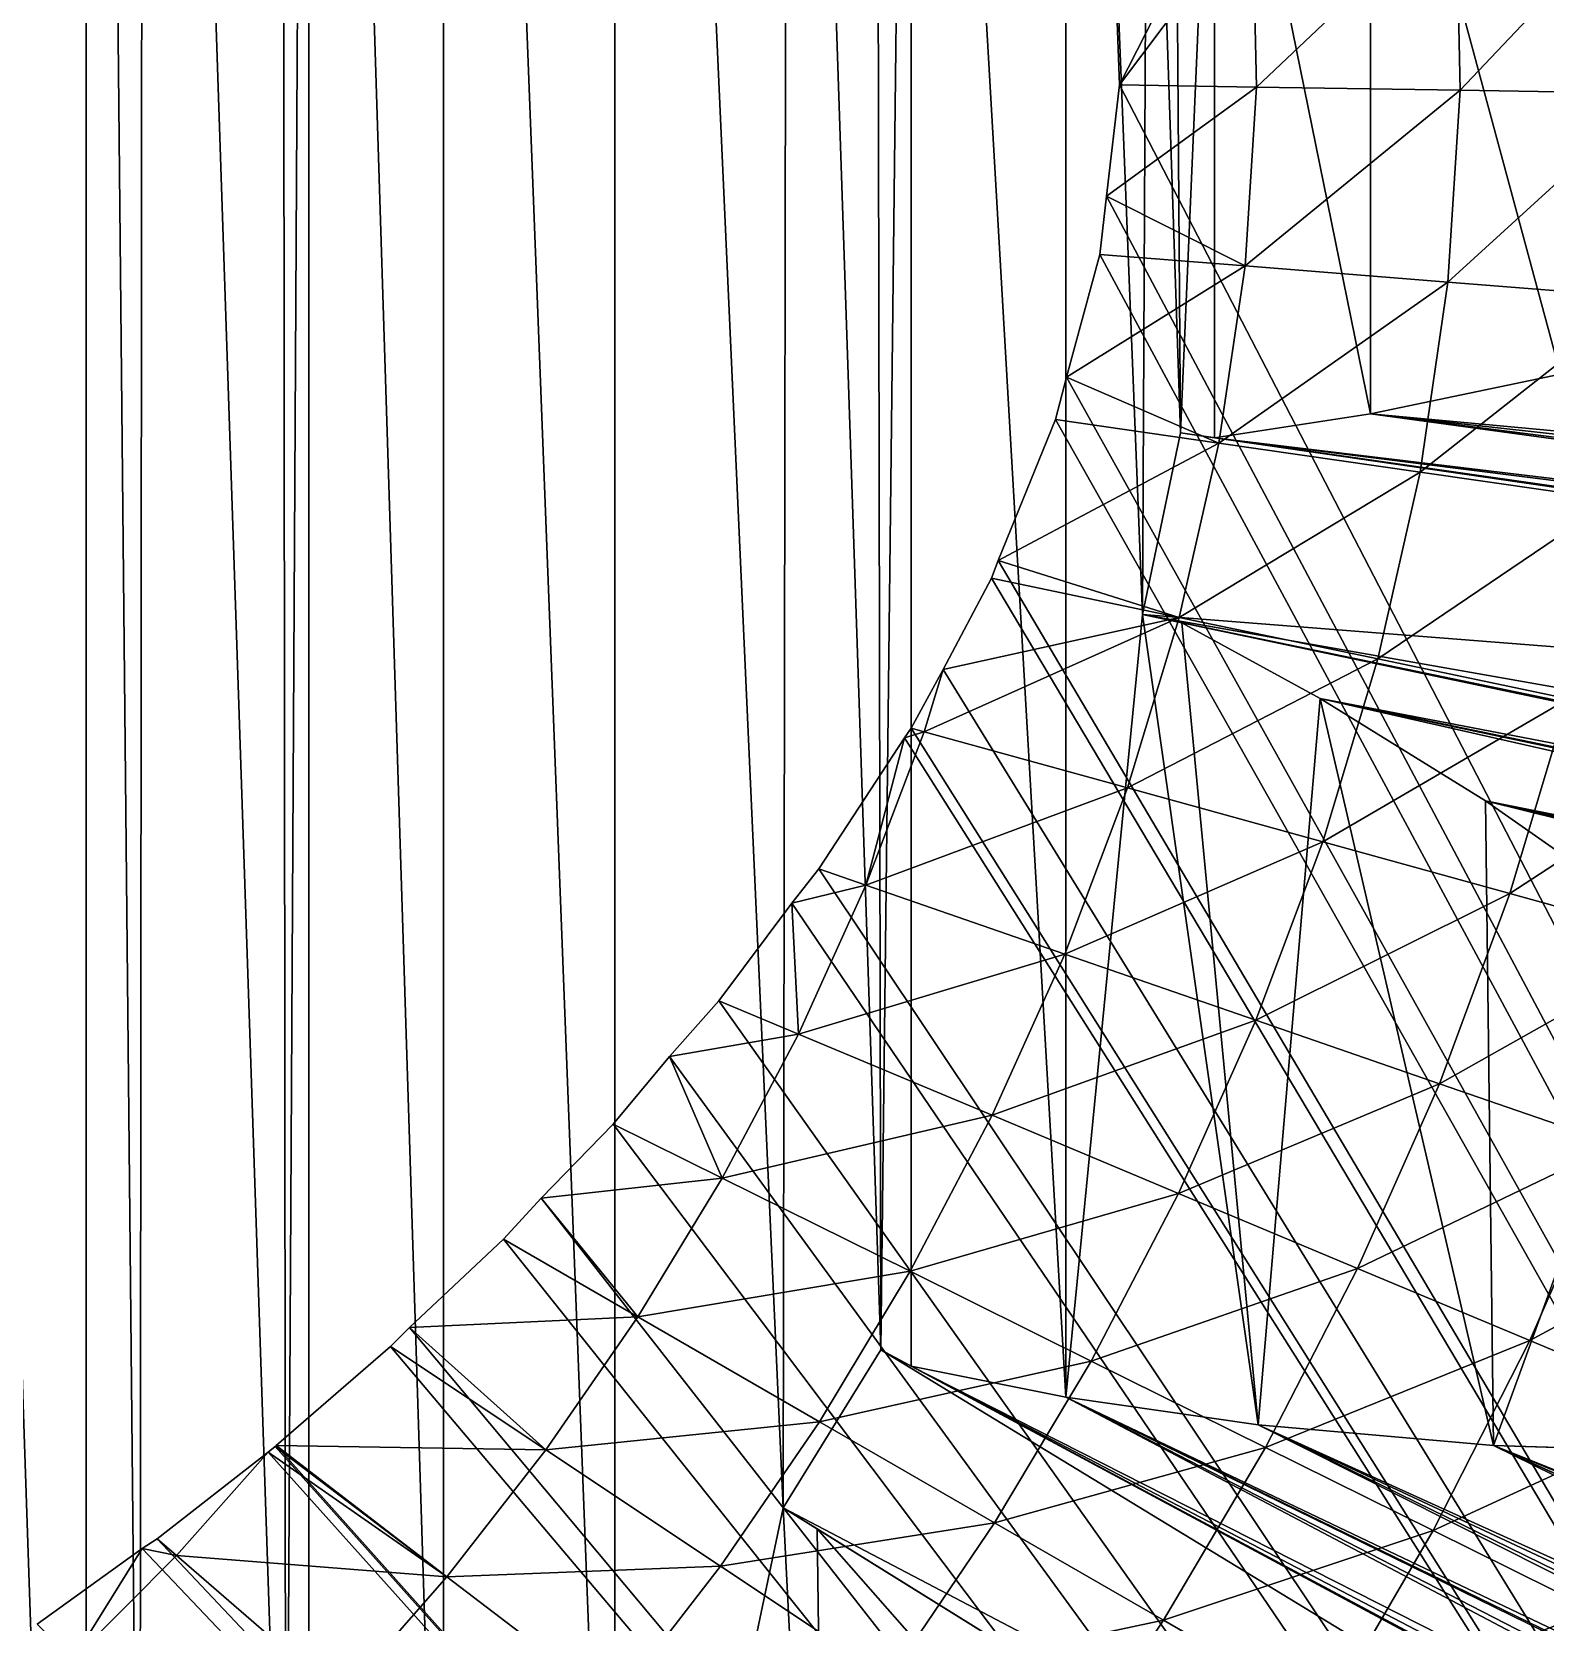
# Model space of a CAD drawing. Header units: inches. Extents: x 62 to 1153, y 3 to 780.
# Drawn here: x 1133.06 to 1139.9, y 740.17 to 747.37 of the extents above; entities that cross this region are included whole.
import ezdxf

# ---------------------------------------------------------------- set-up
doc = ezdxf.new("R2010")
doc.units = ezdxf.units.IN
doc.header["$MEASUREMENT"] = 0
doc.layers.add('ConstLine', color=6, linetype='Continuous')
doc.layers.add('ObjLayer', color=2, linetype='Continuous')

msp = doc.modelspace()

# ---------------------------------------------------------------- linework, layer by layer
at = {"layer": 'ConstLine'}
for points in [[(1130.8166, 722.3235), (1130.8166, 772.3235), (1150.8166, 722.3235)], [(1150.8166, 722.3235), (1130.8166, 772.3235), (1150.8166, 772.3235)], [(1150.8166, 772.3235, 4), (1137.9675, 747.4138, 4), (1137.9783, 747.1286, 4)], [(1150.8166, 772.3235, 4), (1137.9783, 747.1286, 4), (1150.8166, 722.3235, 4)], [(1132.3458, 761.0937, 36.5), (1133.3028, 732.6928, 36.5), (1133.3028, 761.9506, 36.5)], [(1133.3028, 761.9506, 36.5), (1133.3028, 732.6928, 36.5), (1133.5459, 737.4497, 36.5)], [(1133.5619, 757.214, 36.5), (1133.3028, 761.9506, 36.5), (1133.5459, 737.4497, 36.5)], [(1132.3458, 761.0937, 36.5), (1132.3458, 733.5497, 36.5), (1133.3028, 732.6928, 36.5)], [(1134.9192, 757.1611, 36.5), (1135.6943, 737.0672, 36.5), (1135.6943, 757.5762, 36.5)], [(1135.6943, 757.5762, 36.5), (1135.6943, 737.0672, 36.5), (1136.4558, 740.6909, 36.5)], [(1136.4777, 753.9661, 36.5), (1135.6943, 757.5762, 36.5), (1136.4558, 740.6909, 36.5)], [(1134.2057, 737.9696, 36.5), (1133.5619, 757.214, 36.5), (1133.5459, 737.4497, 36.5)], [(1133.5619, 757.214, 36.5), (1134.2057, 737.9696, 36.5), (1134.1885, 756.6545, 36.5)], [(1134.31, 756.7901, 36.5), (1134.9192, 737.4823, 36.5), (1134.9192, 757.1611, 36.5)], [(1134.9192, 757.1611, 36.5), (1134.9192, 737.4823, 36.5), (1135.6943, 737.0672, 36.5)], [(1134.1885, 756.6545, 36.5), (1134.2057, 737.9696, 36.5), (1134.31, 756.7901, 36.5)], [(1134.31, 756.7901, 36.5), (1134.2057, 737.9696, 36.5), (1134.31, 737.8533, 36.5)], [(1134.31, 756.7901, 36.5), (1134.31, 737.8533, 36.5), (1134.9192, 737.4823, 36.5)], [(1136.898, 741.4052, 36.5), (1136.4777, 753.9661, 36.5), (1136.4558, 740.6909, 36.5)], [(1136.4777, 753.9661, 36.5), (1136.898, 741.4052, 36.5), (1136.8752, 753.226, 36.5)], [(1137.0357, 753.3118, 36.5), (1137.7351, 741.1913, 36.5), (1137.7351, 753.4521, 36.5)], [(1137.7351, 753.4521, 36.5), (1137.7351, 741.1913, 36.5), (1138.0816, 744.732, 36.5)], [(1138.1069, 749.9167, 36.5), (1137.7351, 753.4521, 36.5), (1138.0816, 744.732, 36.5)], [(1136.8752, 753.226, 36.5), (1136.898, 741.4052, 36.5), (1137.0357, 753.3118, 36.5)], [(1137.0357, 753.3118, 36.5), (1136.898, 741.4052, 36.5), (1137.0357, 741.3316, 36.5)], [(1137.0357, 753.3118, 36.5), (1137.0357, 741.3316, 36.5), (1137.7351, 741.1913, 36.5)], [(1138.2529, 745.5544, 36.5), (1138.1069, 749.9167, 36.5), (1138.0816, 744.732, 36.5)], [(1138.1069, 749.9167, 36.5), (1138.2529, 745.5544, 36.5), (1138.2273, 749.0854, 36.5)], [(1138.2273, 749.0854, 36.5), (1138.2529, 745.5544, 36.5), (1138.4075, 749.1111, 36.5)], [(1138.4075, 749.1111, 36.5), (1138.2529, 745.5544, 36.5), (1138.4075, 745.5323, 36.5)], [(1138.4075, 749.1111, 36.5), (1138.4075, 745.5323, 36.5), (1139.1127, 745.6397, 36.5)], [(1138.4075, 749.1111, 36.5), (1139.1127, 745.6397, 36.5), (1139.1127, 749.0037, 36.5)], [(1139.1127, 749.0037, 36.5), (1139.1127, 745.6397, 36.5), (1139.9732, 745.8199, 36.5)], [(1139.1127, 749.0037, 36.5), (1139.9732, 745.8199, 36.5), (1139.9732, 748.8235, 36.5)], [(1140.3807, 748.0158, 6.3684), (1139.5186, 747.1042, 5.4529), (1139.5001, 747.9738, 5.4646)], [(1140.3807, 748.0158, 6.3684), (1140.4002, 747.0902, 6.3573), (1139.5186, 747.1042, 5.4529)], [(1138.5799, 747.93, 4.5746), (1137.9783, 747.1286, 4), (1137.9675, 747.4138, 4)], [(1137.9783, 747.1286, 4), (1138.5799, 747.93, 4.5746), (1138.5972, 747.1188, 4.5624)], [(1139.5001, 747.9738, 5.4646), (1138.5972, 747.1188, 4.5624), (1138.5799, 747.93, 4.5746)], [(1139.5186, 747.1042, 5.4529), (1138.5972, 747.1188, 4.5624), (1139.5001, 747.9738, 5.4646)], [(1138.5972, 747.1188, 4.5624), (1137.9182, 746.6256, 4), (1137.9783, 747.1286, 4)], [(1137.9182, 746.6256, 4), (1150.8166, 722.3235, 4), (1137.9783, 747.1286, 4)], [(1138.5455, 746.3092, 4.5986), (1137.9182, 746.6256, 4), (1138.5972, 747.1188, 4.5624)], [(1139.5186, 747.1042, 5.4529), (1138.5455, 746.3092, 4.5986), (1138.5972, 747.1188, 4.5624)], [(1139.5186, 747.1042, 5.4529), (1139.4633, 746.2362, 5.4875), (1138.5455, 746.3092, 4.5986)], [(1139.5186, 747.1042, 5.4529), (1140.4002, 747.0902, 6.3573), (1139.4633, 746.2362, 5.4875)], [(1140.4002, 747.0902, 6.3573), (1140.3419, 746.1664, 6.39), (1139.4633, 746.2362, 5.4875)], [(1137.9182, 746.6256, 4), (1138.5455, 746.3092, 4.5986), (1137.8883, 746.3615, 4)], [(1137.8883, 746.3615, 4), (1150.8166, 722.3235, 4), (1137.9182, 746.6256, 4)], [(1138.5455, 746.3092, 4.5986), (1137.738, 745.8061, 4), (1137.8883, 746.3615, 4)], [(1137.738, 745.8061, 4), (1150.8166, 722.3235, 4), (1137.8883, 746.3615, 4)], [(1138.4274, 745.5076, 4.6769), (1137.738, 745.8061, 4), (1138.5455, 746.3092, 4.5986)], [(1139.4633, 746.2362, 5.4875), (1138.4274, 745.5076, 4.6769), (1138.5455, 746.3092, 4.5986)], [(1139.4633, 746.2362, 5.4875), (1139.3374, 745.3767, 5.5622), (1138.4274, 745.5076, 4.6769)], [(1139.4633, 746.2362, 5.4875), (1140.3419, 746.1664, 6.39), (1139.3374, 745.3767, 5.5622)], [(1140.3419, 746.1664, 6.39), (1140.2089, 745.2514, 6.4604), (1139.3374, 745.3767, 5.5622)], [(1137.738, 745.8061, 4), (1138.4274, 745.5076, 4.6769), (1137.6884, 745.6139, 4)], [(1137.6884, 745.6139, 4), (1150.8166, 722.3235, 4), (1137.738, 745.8061, 4)], [(1139.1127, 745.6397, 36.5), (1151.5598, 744.4883, 25.2998), (1139.9732, 745.8199, 36.5)], [(1138.4274, 745.5076, 4.6769), (1137.4293, 744.9774, 4), (1137.6884, 745.6139, 4)], [(1137.4293, 744.9774, 4), (1150.8166, 722.3235, 4), (1137.6884, 745.6139, 4)], [(1138.4075, 745.5323, 36.5), (1151.0648, 744.0068, 24.1035), (1139.1127, 745.6397, 36.5)], [(1139.1127, 745.6397, 36.5), (1151.0648, 744.0068, 24.1035), (1151.1858, 744.1056, 24.3924)], [(1139.1127, 745.6397, 36.5), (1151.1858, 744.1056, 24.3924), (1151.3718, 744.2919, 24.8314)], [(1139.1127, 745.6397, 36.5), (1151.3718, 744.2919, 24.8314), (1151.5598, 744.4883, 25.2998)], [(1138.2529, 745.5544, 36.5), (1138.0816, 744.732, 36.5), (1150.7098, 743.7416, 23.2758)], [(1138.2529, 745.5544, 36.5), (1150.7138, 743.775, 23.2786), (1138.4075, 745.5323, 36.5)], [(1138.2529, 745.5544, 36.5), (1150.7098, 743.7416, 23.2758), (1150.7138, 743.775, 23.2786)], [(1138.2483, 744.719, 4.7855), (1137.4293, 744.9774, 4), (1138.4274, 745.5076, 4.6769)], [(1139.3374, 745.3767, 5.5622), (1138.2483, 744.719, 4.7855), (1138.4274, 745.5076, 4.6769)], [(1138.4075, 745.5323, 36.5), (1150.7138, 743.775, 23.2786), (1150.7658, 743.7676, 23.4084)], [(1138.4075, 745.5323, 36.5), (1150.7658, 743.7676, 23.4084), (1150.9938, 743.9478, 23.9306)], [(1138.4075, 745.5323, 36.5), (1150.9938, 743.9478, 23.9306), (1151.0648, 744.0068, 24.1035)], [(1139.3374, 745.3767, 5.5622), (1139.1465, 744.5311, 5.6652), (1138.2483, 744.719, 4.7855)], [(1140.2089, 745.2514, 6.4604), (1139.1465, 744.5311, 5.6652), (1139.3374, 745.3767, 5.5622)], [(1140.2089, 745.2514, 6.4604), (1140.0072, 744.351, 6.557), (1139.1465, 744.5311, 5.6652)], [(1137.4293, 744.9774, 4), (1138.2483, 744.719, 4.7855), (1137.398, 744.897, 4)], [(1137.398, 744.897, 4), (1150.8166, 722.3235, 4), (1137.4293, 744.9774, 4)], [(1138.2483, 744.719, 4.7855), (1137.1804, 744.484, 4), (1137.398, 744.897, 4)], [(1137.1804, 744.484, 4), (1150.8166, 722.3235, 4), (1137.398, 744.897, 4)], [(1138.2483, 744.719, 4.7855), (1138.0141, 743.9476, 4.9112), (1137.0944, 744.2019, 4.0521)], [(1137.1804, 744.484, 4), (1138.2483, 744.719, 4.7855), (1137.0944, 744.2019, 4.0521)], [(1138.0816, 744.732, 36.5), (1137.7351, 741.1913, 36.5), (1138.6054, 741.0663, 36.5)], [(1139.1465, 744.5311, 5.6652), (1138.0141, 743.9476, 4.9112), (1138.2483, 744.719, 4.7855)], [(1138.0816, 744.732, 36.5), (1150.5098, 742.5416, 23.2242), (1150.7098, 743.7416, 23.2758)], [(1138.2597, 744.6945, 36.5), (1150.4428, 742.1331, 23.2065), (1138.0816, 744.732, 36.5)], [(1138.0816, 744.732, 36.5), (1138.6054, 741.0663, 36.5), (1138.2597, 744.6945, 36.5)], [(1138.0816, 744.732, 36.5), (1150.4428, 742.1331, 23.2065), (1150.4488, 742.1662, 23.2067)], [(1138.0816, 744.732, 36.5), (1150.4488, 742.1662, 23.2067), (1150.5098, 742.5416, 23.2242)], [(1138.2597, 744.6945, 36.5), (1150.5098, 742.119, 23.3729), (1150.4428, 742.1331, 23.2065)], [(1138.2597, 744.6945, 36.5), (1138.8857, 744.3524, 36.5), (1150.5098, 742.119, 23.3729)], [(1138.2597, 744.6945, 36.5), (1138.6054, 741.0663, 36.5), (1138.8857, 744.3524, 36.5)], [(1139.1465, 744.5311, 5.6652), (1138.897, 743.7035, 5.7835), (1138.0141, 743.9476, 4.9112)], [(1140.0072, 744.351, 6.557), (1138.897, 743.7035, 5.7835), (1139.1465, 744.5311, 5.6652)], [(1137.1804, 744.484, 4), (1137.0944, 744.2019, 4.0521), (1137.0353, 744.2183, 4)], [(1137.0353, 744.2183, 4), (1150.8166, 722.3235, 4), (1137.1804, 744.484, 4)], [(1138.8857, 744.3524, 36.5), (1138.6054, 741.0663, 36.5), (1139.6691, 740.973, 36.5)], [(1138.8857, 744.3524, 36.5), (1150.8148, 741.6513, 24.3313), (1150.6808, 741.8611, 23.8969)], [(1138.8857, 744.3524, 36.5), (1150.6808, 741.8611, 23.8969), (1150.6428, 741.9174, 23.7839)], [(1138.8857, 744.3524, 36.5), (1150.6428, 741.9174, 23.7839), (1150.5098, 742.119, 23.3729)], [(1138.8857, 744.3524, 36.5), (1139.6327, 743.8888, 36.5), (1150.8148, 741.6513, 24.3313)], [(1138.8857, 744.3524, 36.5), (1139.6691, 740.973, 36.5), (1139.6327, 743.8888, 36.5)], [(1140.0072, 744.351, 6.557), (1139.7438, 743.4694, 6.6671), (1138.897, 743.7035, 5.7835)], [(1140.0072, 744.351, 6.557), (1140.8314, 744.1786, 7.4588), (1139.7438, 743.4694, 6.6671)], [(1137.005, 744.1743, 4), (1136.8306, 743.5073, 4.1911), (1136.6173, 743.5812, 4)], [(1136.6173, 743.5812, 4), (1150.8166, 722.3235, 4), (1137.005, 744.1743, 4)], [(1138.0141, 743.9476, 4.9112), (1136.8306, 743.5073, 4.1911), (1137.0944, 744.2019, 4.0521)], [(1136.8306, 743.5073, 4.1911), (1137.005, 744.1743, 4), (1137.0944, 744.2019, 4.0521)], [(1137.0944, 744.2019, 4.0521), (1137.005, 744.1743, 4), (1137.0353, 744.2183, 4)], [(1137.005, 744.1743, 4), (1150.8166, 722.3235, 4), (1137.0353, 744.2183, 4)], [(1140.8314, 744.1786, 7.4588), (1140.5554, 743.245, 7.5598), (1139.7438, 743.4694, 6.6671)], [(1138.0141, 743.9476, 4.9112), (1137.7303, 743.196, 5.0427), (1136.8306, 743.5073, 4.1911)], [(1138.897, 743.7035, 5.7835), (1137.7303, 743.196, 5.0427), (1138.0141, 743.9476, 4.9112)], [(1139.6327, 743.8888, 36.5), (1151.1288, 741.0397, 25.4096), (1151.0678, 741.1587, 25.2)], [(1139.6327, 743.8888, 36.5), (1151.0678, 741.1587, 25.2), (1150.9498, 741.394, 24.78)], [(1139.6327, 743.8888, 36.5), (1150.9498, 741.394, 24.78), (1150.8648, 741.5548, 24.501)], [(1139.6327, 743.8888, 36.5), (1150.8648, 741.5548, 24.501), (1150.8148, 741.6513, 24.3313)], [(1139.6327, 743.8888, 36.5), (1140.5075, 743.2764, 36.5), (1151.1288, 741.0397, 25.4096)], [(1139.6327, 743.8888, 36.5), (1139.6691, 740.973, 36.5), (1140.5075, 743.2764, 36.5)], [(1138.897, 743.7035, 5.7835), (1138.5947, 742.8968, 5.9062), (1137.7303, 743.196, 5.0427)], [(1139.7438, 743.4694, 6.6671), (1138.5947, 742.8968, 5.9062), (1138.897, 743.7035, 5.7835)], [(1136.8306, 743.5073, 4.1911), (1136.4952, 743.4267, 4), (1136.6173, 743.5812, 4)], [(1136.4952, 743.4267, 4), (1150.8166, 722.3235, 4), (1136.6173, 743.5812, 4)], [(1136.5248, 742.8335, 4.3289), (1136.4952, 743.4267, 4), (1136.8306, 743.5073, 4.1911)], [(1137.7303, 743.196, 5.0427), (1136.5248, 742.8335, 4.3289), (1136.8306, 743.5073, 4.1911)], [(1139.7438, 743.4694, 6.6671), (1139.4247, 742.6095, 6.7799), (1138.5947, 742.8968, 5.9062)], [(1140.5554, 743.245, 7.5598), (1139.4247, 742.6095, 6.7799), (1139.7438, 743.4694, 6.6671)], [(1136.4952, 743.4267, 4), (1136.5248, 742.8335, 4.3289), (1136.1644, 742.9845, 4)], [(1136.1644, 742.9845, 4), (1150.8166, 722.3235, 4), (1136.4952, 743.4267, 4)], [(1140.5554, 743.245, 7.5598), (1140.2212, 742.3339, 7.662), (1139.4247, 742.6095, 6.7799)], [(1140.5075, 743.2764, 36.5), (1139.6691, 740.973, 36.5), (1140.9531, 740.9317, 36.5)], [(1137.7303, 743.196, 5.0427), (1137.4012, 742.4664, 5.1718), (1136.5248, 742.8335, 4.3289)], [(1138.5947, 742.8968, 5.9062), (1137.4012, 742.4664, 5.1718), (1137.7303, 743.196, 5.0427)], [(1136.5248, 742.8335, 4.3289), (1135.9411, 742.7318, 4), (1136.1644, 742.9845, 4)], [(1135.9411, 742.7318, 4), (1150.8166, 722.3235, 4), (1136.1644, 742.9845, 4)], [(1138.5947, 742.8968, 5.9062), (1138.2444, 742.1132, 6.0252), (1137.4012, 742.4664, 5.1718)], [(1139.4247, 742.6095, 6.7799), (1138.2444, 742.1132, 6.0252), (1138.5947, 742.8968, 5.9062)], [(1136.1799, 742.1821, 4.4601), (1135.9411, 742.7318, 4), (1136.5248, 742.8335, 4.3289)], [(1137.4012, 742.4664, 5.1718), (1136.1799, 742.1821, 4.4601), (1136.5248, 742.8335, 4.3289)], [(1135.9411, 742.7318, 4), (1136.1799, 742.1821, 4.4601), (1135.6864, 742.4267, 4)], [(1135.6864, 742.4267, 4), (1150.8166, 722.3235, 4), (1135.9411, 742.7318, 4)], [(1139.4247, 742.6095, 6.7799), (1139.0549, 741.7737, 6.8877), (1138.2444, 742.1132, 6.0252)], [(1140.2212, 742.3339, 7.662), (1139.0549, 741.7737, 6.8877), (1139.4247, 742.6095, 6.7799)], [(1137.4012, 742.4664, 5.1718), (1137.0304, 741.7606, 5.2932), (1136.1799, 742.1821, 4.4601)], [(1138.2444, 742.1132, 6.0252), (1137.0304, 741.7606, 5.2932), (1137.4012, 742.4664, 5.1718)], [(1136.1799, 742.1821, 4.4601), (1135.3607, 742.0919, 4), (1135.6864, 742.4267, 4)], [(1135.3607, 742.0919, 4), (1150.8166, 722.3235, 4), (1135.6864, 742.4267, 4)], [(1140.2212, 742.3339, 7.662), (1139.8338, 741.4475, 7.7578), (1139.0549, 741.7737, 6.8877)], [(1140.9851, 742.0695, 8.5508), (1139.8338, 741.4475, 7.7578), (1140.2212, 742.3339, 7.662)], [(1135.7986, 741.5547, 4.5813), (1135.3607, 742.0919, 4), (1136.1799, 742.1821, 4.4601)], [(1137.0304, 741.7606, 5.2932), (1135.7986, 741.5547, 4.5813), (1136.1799, 742.1821, 4.4601)], [(1135.3607, 742.0919, 4), (1135.7986, 741.5547, 4.5813), (1135.1902, 741.9059, 4)], [(1135.1902, 741.9059, 4), (1150.8166, 722.3235, 4), (1135.3607, 742.0919, 4)], [(1138.2444, 742.1132, 6.0252), (1137.8495, 741.3547, 6.1353), (1137.0304, 741.7606, 5.2932)], [(1139.0549, 741.7737, 6.8877), (1137.8495, 741.3547, 6.1353), (1138.2444, 742.1132, 6.0252)], [(1140.9851, 742.0695, 8.5508), (1140.5819, 741.1342, 8.6341), (1139.8338, 741.4475, 7.7578)], [(1135.7986, 741.5547, 4.5813), (1134.7657, 741.5063, 4), (1135.1902, 741.9059, 4)], [(1134.7657, 741.5063, 4), (1150.8166, 722.3235, 4), (1135.1902, 741.9059, 4)], [(1137.0304, 741.7606, 5.2932), (1136.6203, 741.0802, 5.4035), (1135.7986, 741.5547, 4.5813)], [(1137.8495, 741.3547, 6.1353), (1136.6203, 741.0802, 5.4035), (1137.0304, 741.7606, 5.2932)], [(1139.0549, 741.7737, 6.8877), (1138.638, 740.9638, 6.9855), (1137.8495, 741.3547, 6.1353)], [(1139.8338, 741.4475, 7.7578), (1138.638, 740.9638, 6.9855), (1139.0549, 741.7737, 6.8877)], [(1134.7657, 741.5063, 4), (1135.3828, 740.9526, 4.6907), (1134.6799, 741.4203, 4)], [(1134.6799, 741.4203, 4), (1150.8166, 722.3235, 4), (1134.7657, 741.5063, 4)], [(1135.3828, 740.9526, 4.6907), (1134.7657, 741.5063, 4), (1135.7986, 741.5547, 4.5813)], [(1136.6203, 741.0802, 5.4035), (1135.3828, 740.9526, 4.6907), (1135.7986, 741.5547, 4.5813)], [(1139.8338, 741.4475, 7.7578), (1139.3968, 740.5878, 7.8425), (1138.638, 740.9638, 6.9855)], [(1140.5819, 741.1342, 8.6341), (1139.3968, 740.5878, 7.8425), (1139.8338, 741.4475, 7.7578)], [(1135.3828, 740.9526, 4.6907), (1134.1628, 740.9723, 4), (1134.6799, 741.4203, 4)], [(1134.1628, 740.9723, 4), (1150.8166, 722.3235, 4), (1134.6799, 741.4203, 4)], [(1148.0968, 734.5873, 22.7015), (1136.898, 741.4052, 36.5), (1136.4558, 740.6909, 36.5)], [(1137.0357, 741.3316, 36.5), (1136.898, 741.4052, 36.5), (1148.3958, 735.2589, 22.8058)], [(1148.3958, 735.2589, 22.8058), (1136.898, 741.4052, 36.5), (1148.0968, 734.5873, 22.7015)], [(1137.8495, 741.3547, 6.1353), (1137.4128, 740.6227, 6.2335), (1136.6203, 741.0802, 5.4035)], [(1137.0357, 741.3316, 36.5), (1148.6148, 735.2801, 23.2228), (1148.8288, 735.3408, 23.5918)], [(1137.0357, 741.3316, 36.5), (1148.8288, 735.3408, 23.5918), (1137.7351, 741.1913, 36.5)], [(1137.0357, 741.3316, 36.5), (1148.4488, 735.231, 22.9291), (1148.6148, 735.2801, 23.2228)], [(1137.0357, 741.3316, 36.5), (1148.3958, 735.2589, 22.8058), (1148.4488, 735.231, 22.9291)], [(1138.638, 740.9638, 6.9855), (1137.4128, 740.6227, 6.2335), (1137.8495, 741.3547, 6.1353)], [(1137.7351, 741.1913, 36.5), (1149.4628, 735.5987, 24.7197), (1138.6054, 741.0663, 36.5)], [(1137.7351, 741.1913, 36.5), (1148.8288, 735.3408, 23.5918), (1148.9958, 735.3934, 23.8987)], [(1137.7351, 741.1913, 36.5), (1148.9958, 735.3934, 23.8987), (1149.2998, 735.5254, 24.4277)], [(1137.7351, 741.1913, 36.5), (1149.2998, 735.5254, 24.4277), (1149.3448, 735.5443, 24.5041)], [(1137.7351, 741.1913, 36.5), (1149.3448, 735.5443, 24.5041), (1149.4628, 735.5987, 24.7197)], [(1136.6203, 741.0802, 5.4035), (1136.1731, 740.4269, 5.5013), (1135.3828, 740.9526, 4.6907)], [(1137.4128, 740.6227, 6.2335), (1136.1731, 740.4269, 5.5013), (1136.6203, 741.0802, 5.4035)], [(1140.5819, 741.1342, 8.6341), (1140.1268, 740.226, 8.7053), (1139.3968, 740.5878, 7.8425)], [(1138.6054, 741.0663, 36.5), (1149.9828, 735.9015, 25.6876), (1139.6691, 740.973, 36.5)], [(1138.6054, 741.0663, 36.5), (1149.4628, 735.5987, 24.7197), (1149.6208, 735.6746, 25.0165)], [(1138.6054, 741.0663, 36.5), (1149.6208, 735.6746, 25.0165), (1149.8428, 735.8098, 25.4177)], [(1138.6054, 741.0663, 36.5), (1149.8428, 735.8098, 25.4177), (1149.9828, 735.9015, 25.6876)], [(1134.1264, 740.9427, 4), (1133.712, 740.4744, 4.0897), (1133.6237, 740.5509, 4)], [(1133.6237, 740.5509, 4), (1150.8166, 722.3235, 4), (1134.1264, 740.9427, 4)], [(1134.1264, 740.9427, 4), (1134.9343, 740.3776, 4.7875), (1133.712, 740.4744, 4.0897)], [(1134.9343, 740.3776, 4.7875), (1134.1264, 740.9427, 4), (1134.1583, 740.9682, 4)], [(1134.1264, 740.9427, 4), (1150.8166, 722.3235, 4), (1134.1583, 740.9682, 4)], [(1134.1628, 740.9723, 4), (1134.9343, 740.3776, 4.7875), (1134.1583, 740.9682, 4)], [(1134.1583, 740.9682, 4), (1150.8166, 722.3235, 4), (1134.1628, 740.9723, 4)], [(1134.9343, 740.3776, 4.7875), (1134.1628, 740.9723, 4), (1135.3828, 740.9526, 4.6907)], [(1136.1731, 740.4269, 5.5013), (1134.9343, 740.3776, 4.7875), (1135.3828, 740.9526, 4.6907)], [(1138.638, 740.9638, 6.9855), (1138.1768, 740.1816, 7.0705), (1137.4128, 740.6227, 6.2335)], [(1139.3968, 740.5878, 7.8425), (1138.1768, 740.1816, 7.0705), (1138.638, 740.9638, 6.9855)], [(1139.6691, 740.973, 36.5), (1150.6868, 736.416, 27.0156), (1150.8158, 736.5185, 27.2563)], [(1139.6691, 740.973, 36.5), (1150.8158, 736.5185, 27.2563), (1140.9531, 740.9317, 36.5)], [(1139.6691, 740.973, 36.5), (1149.9828, 735.9015, 25.6876), (1150.2958, 736.1006, 26.2753)], [(1139.6691, 740.973, 36.5), (1150.2958, 736.1006, 26.2753), (1150.3288, 736.1256, 26.3343)], [(1139.6691, 740.973, 36.5), (1150.3288, 736.1256, 26.3343), (1150.6868, 736.416, 27.0156)], [(1136.4558, 740.6909, 36.5), (1135.6943, 737.0672, 36.5), (1136.662, 736.6157, 36.5)], [(1136.6104, 740.5948, 36.5), (1147.6818, 733.7108, 22.5877), (1136.4558, 740.6909, 36.5)], [(1136.4558, 740.6909, 36.5), (1136.662, 736.6157, 36.5), (1136.6104, 740.5948, 36.5)], [(1148.0968, 734.5873, 22.7015), (1136.4558, 740.6909, 36.5), (1147.6818, 733.7108, 22.5877)], [(1137.4128, 740.6227, 6.2335), (1136.9362, 739.9191, 6.3184), (1136.1731, 740.4269, 5.5013)], [(1136.6104, 740.5948, 36.5), (1147.7488, 733.669, 22.7453), (1147.6818, 733.7108, 22.5877)], [(1136.6104, 740.5948, 36.5), (1137.0816, 740.0593, 36.5), (1147.7488, 733.669, 22.7453)], [(1136.6104, 740.5948, 36.5), (1136.662, 736.6157, 36.5), (1137.0816, 740.0593, 36.5)], [(1138.1768, 740.1816, 7.0705), (1136.9362, 739.9191, 6.3184), (1137.4128, 740.6227, 6.2335)], [(1139.3968, 740.5878, 7.8425), (1138.9131, 739.7565, 7.9136), (1138.1768, 740.1816, 7.0705)], [(1140.1268, 740.226, 8.7053), (1138.9131, 739.7565, 7.9136), (1139.3968, 740.5878, 7.8425)], [(1133.5563, 740.506, 4), (1133.2443, 740.0042, 4.1735), (1133.0814, 740.1646, 4)], [(1133.0814, 740.1646, 4), (1150.8166, 722.3235, 4), (1133.5563, 740.506, 4)], [(1133.2443, 740.0042, 4.1735), (1133.5563, 740.506, 4), (1133.712, 740.4744, 4.0897)], [(1133.712, 740.4744, 4.0897), (1133.5563, 740.506, 4), (1133.6237, 740.5509, 4)], [(1133.5563, 740.506, 4), (1150.8166, 722.3235, 4), (1133.6237, 740.5509, 4)], [(1134.4546, 739.831, 4.8719), (1133.2443, 740.0042, 4.1735), (1133.712, 740.4744, 4.0897)], [(1134.9343, 740.3776, 4.7875), (1134.4546, 739.831, 4.8719), (1133.712, 740.4744, 4.0897)], [(1136.1731, 740.4269, 5.5013), (1135.6904, 739.8021, 5.5859), (1134.9343, 740.3776, 4.7875)], [(1136.9362, 739.9191, 6.3184), (1135.6904, 739.8021, 5.5859), (1136.1731, 740.4269, 5.5013)], [(1135.6904, 739.8021, 5.5859), (1134.4546, 739.831, 4.8719), (1134.9343, 740.3776, 4.7875)], [(1140.1268, 740.226, 8.7053), (1139.6226, 739.3469, 8.762), (1138.9131, 739.7565, 7.9136)], [(1140.8288, 739.8781, 9.5726), (1139.6226, 739.3469, 8.762), (1140.1268, 740.226, 8.7053)], [(1138.1768, 740.1816, 7.0705), (1137.6732, 739.4289, 7.1415), (1136.9362, 739.9191, 6.3184)], [(1138.9131, 739.7565, 7.9136), (1137.6732, 739.4289, 7.1415), (1138.1768, 740.1816, 7.0705)]]:
    msp.add_3dface(points, dxfattribs=at)
at = {"layer": 'ObjLayer'}
for p, q in [((1137.9783, 747.1286, 4), (1137.9675, 747.4138, 4)), ((1137.9182, 746.6256, 4), (1137.9783, 747.1286, 4)), ((1137.8883, 746.3615, 4), (1137.9182, 746.6256, 4)), ((1137.738, 745.8061, 4), (1137.8883, 746.3615, 4)), ((1137.6884, 745.6139, 4), (1137.738, 745.8061, 4)), ((1139.9732, 745.8199, 36.5), (1139.1127, 745.6397, 36.5)), ((1137.4293, 744.9774, 4), (1137.6884, 745.6139, 4)), ((1139.1127, 745.6397, 36.5), (1138.4075, 745.5323, 36.5)), ((1138.2529, 745.5544, 36.5), (1138.0816, 744.732, 36.5)), ((1138.4075, 745.5323, 36.5), (1138.2529, 745.5544, 36.5)), ((1138.2529, 745.5544, 36.5), (1150.7098, 743.7416, 23.2758)), ((1137.398, 744.897, 4), (1137.4293, 744.9774, 4)), ((1137.1804, 744.484, 4), (1137.398, 744.897, 4)), ((1138.0816, 744.732, 36.5), (1138.2597, 744.6945, 36.5)), ((1150.4488, 742.1662, 23.2067), (1138.0816, 744.732, 36.5)), ((1138.2597, 744.6945, 36.5), (1138.8857, 744.3524, 36.5)), ((1137.0353, 744.2183, 4), (1137.1804, 744.484, 4)), ((1138.8857, 744.3524, 36.5), (1139.6327, 743.8888, 36.5)), ((1136.6173, 743.5812, 4), (1137.005, 744.1743, 4)), ((1137.005, 744.1743, 4), (1137.0353, 744.2183, 4)), ((1139.6327, 743.8888, 36.5), (1140.5075, 743.2764, 36.5)), ((1136.4952, 743.4267, 4), (1136.6173, 743.5812, 4)), ((1136.1644, 742.9845, 4), (1136.4952, 743.4267, 4)), ((1135.9411, 742.7318, 4), (1136.1644, 742.9845, 4)), ((1135.6864, 742.4267, 4), (1135.9411, 742.7318, 4)), ((1135.3607, 742.0919, 4), (1135.6864, 742.4267, 4)), ((1135.1902, 741.9059, 4), (1135.3607, 742.0919, 4)), ((1134.7657, 741.5063, 4), (1135.1902, 741.9059, 4)), ((1134.6799, 741.4203, 4), (1134.7657, 741.5063, 4)), ((1134.1628, 740.9723, 4), (1134.6799, 741.4203, 4)), ((1136.898, 741.4052, 36.5), (1136.4558, 740.6909, 36.5)), ((1137.0357, 741.3316, 36.5), (1136.898, 741.4052, 36.5)), ((1136.898, 741.4052, 36.5), (1148.3958, 735.231, 22.9291)), ((1137.7351, 741.1913, 36.5), (1137.0357, 741.3316, 36.5)), ((1138.6054, 741.0663, 36.5), (1137.7351, 741.1913, 36.5)), ((1139.6691, 740.973, 36.5), (1138.6054, 741.0663, 36.5)), ((1133.6237, 740.5509, 4), (1134.1264, 740.9427, 4)), ((1134.1264, 740.9427, 4), (1134.1583, 740.9682, 4)), ((1134.1583, 740.9682, 4), (1134.1628, 740.9723, 4)), ((1140.9531, 740.9317, 36.5), (1139.6691, 740.973, 36.5)), ((1136.4558, 740.6909, 36.5), (1136.6104, 740.5948, 36.5)), ((1147.6818, 733.7108, 22.5877), (1136.4558, 740.6909, 36.5)), ((1136.6104, 740.5948, 36.5), (1137.0816, 740.0593, 36.5)), ((1133.0814, 740.1646, 4), (1133.5563, 740.506, 4)), ((1133.5563, 740.506, 4), (1133.6237, 740.5509, 4))]:
    msp.add_line(p, q, dxfattribs=at)

doc.saveas('drawing.dxf')
